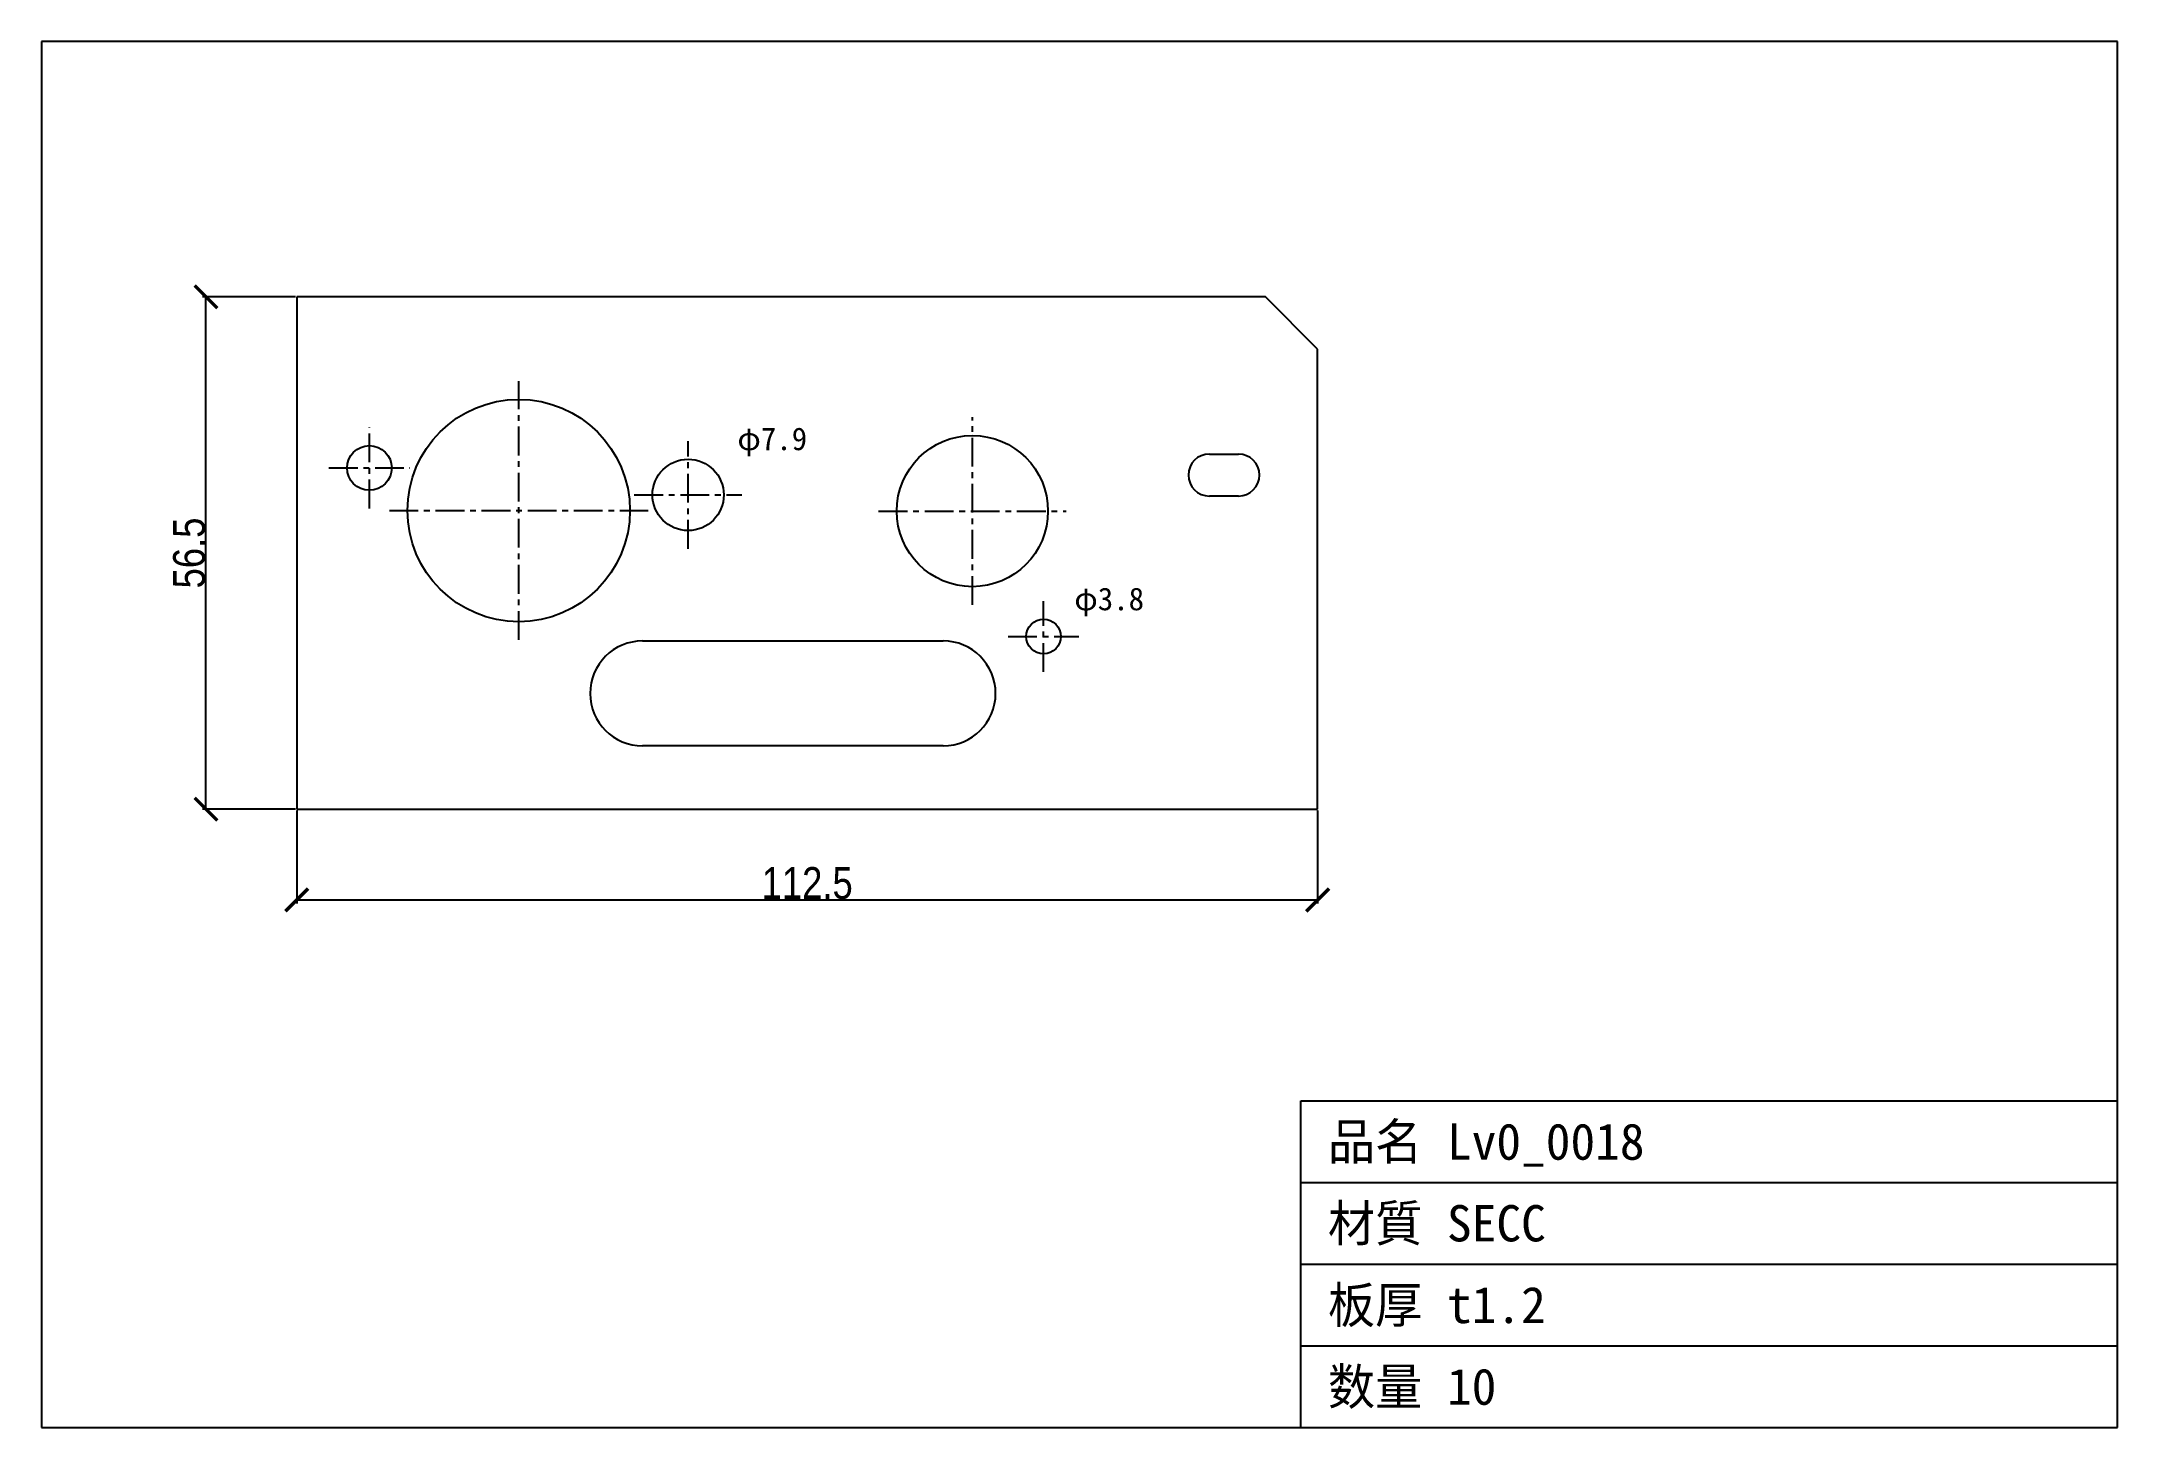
# Model space of a CAD drawing. Header units: millimetres. Extents: x -28 to 201, y -68 to 85.
import ezdxf

# ---------------------------------------------------------------- set-up
doc = ezdxf.new("R2010")
doc.units = ezdxf.units.MM
doc.linetypes.add('CENTER', pattern=[5.08, 3.175, -0.635, 0.635, -0.635])
for name, color, linetype in [('CENTER', 7, 'Continuous'), ('CUT', 7, 'Continuous'), ('DIM', 7, 'Continuous'), ('FRAME', 7, 'Continuous'), ('TEXT', 7, 'Continuous')]:
    doc.layers.add(name, color=color, linetype=linetype)
doc.styles.add('OpenSansCondensed-Light', font='OpenSansCondensed-Light.ttf')
doc.dimstyles.new('EZDXF', dxfattribs={"dimtxt": 0.25, "dimasz": 0.175, "dimexe": 0.375, "dimexo": 0.125, "dimgap": 0.1, "dimtad": 1, "dimlfac": 100, "dimzin": 12, "dimdsep": 46, "dimtxsty": 'OpenSansCondensed-Light', "dimblk": 'ARCHTICK', "dimcen": 2.5, "dimazin": 3, "dimtfac": 0.5, "dimtmove": 2, "dimatfit": 3})

# ---------------------------------------------------------------- blocks, each defined once
blk = doc.blocks.new('_ARCHTICK')
at = {"color": 0, "linetype": 'BYBLOCK', "const_width": 0.15}
blk.add_lwpolyline([(-0.5, -0.5), (0.5, 0.5)], dxfattribs=at)

msp = doc.modelspace()

# ---------------------------------------------------------------- linework, layer by layer
at = {"layer": 'CENTER', "color": 1, "linetype": 'CENTER'}
for p, q in [((24.46, 18.66), (24.46, 47.16)), ((8.01, 33.14), (8.01, 42.06)), ((74.44, 22.52), (74.44, 43.18)), ((43.12, 28.7), (43.12, 40.56)), ((3.55, 37.6), (12.47, 37.6)), ((37.19, 34.63), (49.05, 34.63)), ((10.21, 32.91), (38.71, 32.91)), ((64.11, 32.85), (84.77, 32.85)), ((82.28, 15.13), (82.28, 22.92)), ((78.38, 19.03), (86.17, 19.03))]:
    msp.add_line(p, q, dxfattribs=at)
at = {"layer": 'CUT'}
for p, q in [((0, 56.46), (0, 0)), ((106.72, 56.46), (0, 56.46)), ((112.48, 50.7), (106.72, 56.46)), ((112.48, 0), (112.48, 50.7)), ((100.55, 39.13), (103.76, 39.13)), ((103.76, 34.51), (100.55, 34.51)), ((38.11, 18.54), (71.22, 18.54)), ((71.22, 6.98), (38.11, 6.98)), ((0, 0), (112.48, 0))]:
    msp.add_line(p, q, dxfattribs=at)
for centre, radius in [((24.46, 32.91), 12.25), ((74.44, 32.85), 8.33), ((8.01, 37.6), 2.46), ((43.12, 34.63), 3.93), ((82.28, 19.03), 1.9)]:
    msp.add_circle(centre, radius, dxfattribs=at)
for centre, radius, start, end in [((100.55, 36.82), 2.31, 90, -90), ((103.76, 36.82), 2.31, -90, 90), ((38.11, 12.76), 5.78, 90, -90), ((71.22, 12.76), 5.78, -90, 90)]:
    msp.add_arc(centre, radius, start, end, dxfattribs=at)
at = {"layer": 'FRAME'}
for p, q in [((200.61, 84.59), (-28.12, 84.59)), ((-28.12, 84.59), (-28.12, -68.12)), ((200.61, -68.12), (200.61, 84.59)), ((110.61, -68.12), (110.61, -32.12)), ((110.61, -32.12), (200.61, -32.12)), ((110.61, -41.12), (200.61, -41.12)), ((110.61, -50.12), (200.61, -50.12)), ((110.61, -59.12), (200.61, -59.12)), ((-28.12, -68.12), (200.61, -68.12))]:
    msp.add_line(p, q, dxfattribs=at)

# ---------------------------------------------------------------- texts
at = {"layer": 'TEXT'}
for s, height, p in [('φ7.9', 2.5, (48.55, 39.56)), ('φ3.8', 2.5, (85.67, 21.92)), ('品名 Lv0_0018', 4, (113.61, -38.62)), ('材質 SECC', 4, (113.61, -47.62)), ('板厚 t1.2', 4, (113.61, -56.62)), ('数量 10', 4, (113.61, -65.62))]:
    msp.add_text(s, height=height, dxfattribs=at).set_placement(p)

# ---------------------------------------------------------------- dimensions: what is measured, and where the dimension line sits
at = {"layer": 'DIM'}
msp.add_linear_dim(base=(-10, 0), p1=(0, 0), p2=(0, 56.46), angle=90, dimstyle='EZDXF', override={"dimtxt": 3.5, "dimasz": 2.5, "dimdec": 1, "dimlfac": 1}, dxfattribs=at).render()
msp.add_linear_dim(base=(0, -10), p1=(0, 0), p2=(112.48, 0), dimstyle='EZDXF', override={"dimtxt": 3.5, "dimasz": 2.5, "dimdec": 1, "dimlfac": 1}, dxfattribs=at).render()

doc.saveas('drawing.dxf')
